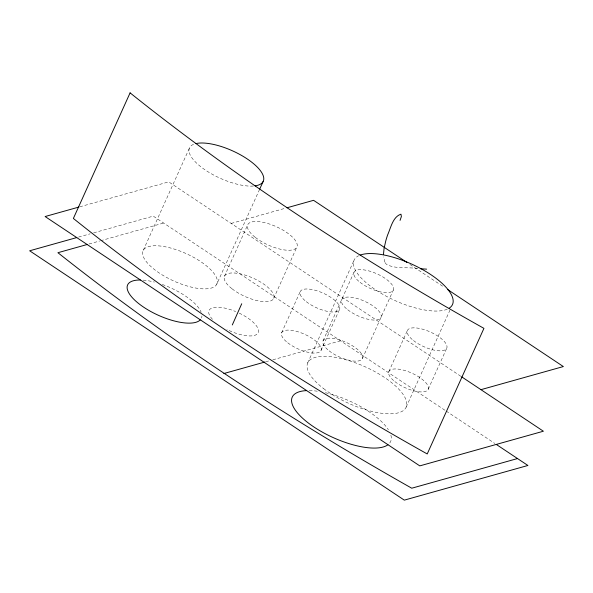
<?xml version="1.0" encoding="UTF-8"?>
<svg xmlns="http://www.w3.org/2000/svg" width="593" height="593" viewBox="0 0 593 593"><rect width="100%" height="100%" fill="white"/><g stroke="black" fill="none" stroke-linecap="round" stroke-linejoin="round"><path stroke-width="0.44" stroke-dasharray="2.96 2.22" d="M143.276 250.29L189.678 147.531M216.69 284.344A40.48 15.033 24.3 0 0 167.863 247.34A40.48 15.033 24.3 0 0 155.396 270.267A40.48 15.033 24.3 0 0 216.69 284.344L259.289 190.012M224.443 276.323L247.666 224.88M273.721 298.323L296.945 246.881M281.623 332.784L300.177 291.682M307.641 363.035L354.036 260.275M323.037 340.856L353.969 272.35M321.043 350.381L339.604 309.279M362.456 358.461L393.389 289.955M388.808 371.641L407.369 330.538M406.175 407.102L449.909 310.235M428.228 389.238L446.788 348.135M79.796 206.809L168.723 181.873L460.902 376.325M78.558 237.074L90.121 233.835M93.679 232.834L153.261 216.126L445.551 410.652M89.017 243.982L99.683 240.995M100.573 240.743L163.668 223.05M231.166 223.435L285.218 208.276M265.731 361.789L269.296 360.796M272.862 359.795L340.59 340.805M417.872 268.599C407.673 266.813 395.894 269.326 386.525 264.404A28.79 15.084 -50.7 0 1 384.879 262.18M409.941 264.456L443.09 286.515M446.203 411.09L494.814 443.445M384.894 262.165L383.53 256.813M447.233 309.212A53.97 20.043 24.3 0 1 380.372 292.883A53.97 20.043 24.3 0 1 358.669 255.739M253.367 186.039A40.48 15.033 24.3 0 1 203.51 168.775A40.48 15.033 24.3 0 1 194.504 143.98M390.891 435.218A53.97 20.043 24.3 0 1 389.127 443.734M309.235 390.565A53.97 20.043 24.3 0 1 317.285 391.202M325.416 392.714A53.97 20.043 24.3 0 1 388.378 429.755M239.209 313.126A26.981 10.022 24.3 0 1 257.777 333.407A26.981 10.022 24.3 0 1 226.874 329.463M212.479 319.323A26.981 10.022 24.3 0 1 212.324 307.871A26.981 10.022 24.3 0 1 235.695 311.555M143.187 280.133A40.48 15.033 24.3 0 1 154.417 282.083M162.304 284.492A40.48 15.033 24.3 0 1 201.16 312.177M201.924 315.928A40.48 15.033 24.3 0 1 201.479 318.07M287.738 342.784A21.585 8.02 24.3 0 0 320.776 350.893A21.585 8.02 24.3 0 0 295.484 331.079A21.585 8.02 24.3 0 0 287.738 342.784M306.292 301.681A21.585 8.02 24.3 0 0 339.329 309.791A21.585 8.02 24.3 0 0 314.045 289.97A21.585 8.02 24.3 0 0 306.292 301.681M323.652 388.637A53.97 20.043 24.3 0 0 405.723 407.991A53.97 20.043 24.3 0 0 341.346 358.572A53.97 20.043 24.3 0 0 323.652 388.637M347.713 309.754A21.585 8.02 24.3 0 0 380.75 317.863A21.585 8.02 24.3 0 0 355.459 298.049A21.585 8.02 24.3 0 0 347.713 309.754M360.084 282.357A21.585 8.02 24.3 0 0 393.122 290.459A21.585 8.02 24.3 0 0 367.838 270.645A21.585 8.02 24.3 0 0 360.084 282.357M394.923 381.64A21.585 8.02 24.3 0 0 427.961 389.749A21.585 8.02 24.3 0 0 402.677 369.936A21.585 8.02 24.3 0 0 394.923 381.64M413.484 340.538A21.585 8.02 24.3 0 0 446.522 348.647A21.585 8.02 24.3 0 0 421.23 328.826A21.585 8.02 24.3 0 0 413.484 340.538M329.152 350.863A21.585 8.02 24.3 0 0 362.19 358.965A21.585 8.02 24.3 0 0 336.906 339.152A21.585 8.02 24.3 0 0 329.152 350.863M232.085 288.821A26.981 10.022 24.3 0 0 273.388 298.954A26.981 10.022 24.3 0 0 241.774 274.188A26.981 10.022 24.3 0 0 232.085 288.821M255.316 237.385A26.981 10.022 24.3 0 0 296.611 247.518A26.981 10.022 24.3 0 0 265.004 222.746A26.981 10.022 24.3 0 0 255.316 237.385"/><path stroke-width="0.89" d="M383.471 254.397L384.071 248.452L385.739 241.054A90.047 46.884 -51.6 0 1 387.585 235.036C390.757 227.957 392.818 216.756 400.964 214.184L401.379 216.564L400.045 220.396M232.3 324.949L241.729 303.742M259.667 189.167L263.092 181.591M78.906 207.061L45.112 216.534L419.777 465.883L543.388 431.222L461.673 376.837M76.779 237.571L29.65 250.787L404.315 500.136L527.918 465.475L496.311 444.439M87.238 244.486L57.914 252.707C169.079 340.901 288.287 418.436 411.757 488.209L517.511 458.552M286.99 207.78L313.578 200.323L406.857 262.402M223.85 373.538L264.841 362.041M480.945 389.668L563.35 366.556L447.715 289.599M420.57 268.77L426.641 269.148M360.107 255.116A53.97 20.043 24.3 0 1 425.529 271.305A53.97 20.043 24.3 0 1 449.235 308.152M195.986 143.573A40.48 15.033 24.3 0 1 249.253 160.347A40.48 15.033 24.3 0 1 255.146 185.846M387.955 444.757A53.97 20.043 24.3 0 1 313.971 427.027A53.97 20.043 24.3 0 1 306.603 390.609M200.278 319.879A40.48 15.033 24.3 0 1 143.914 307.352A40.48 15.033 24.3 0 1 140.363 280.007M130.089 92.864L73.376 218.454A1229.333 456.536 24.3 0 0 427.227 453.956L483.932 328.359A1229.333 456.536 24.3 0 1 130.089 92.864"/></g></svg>
